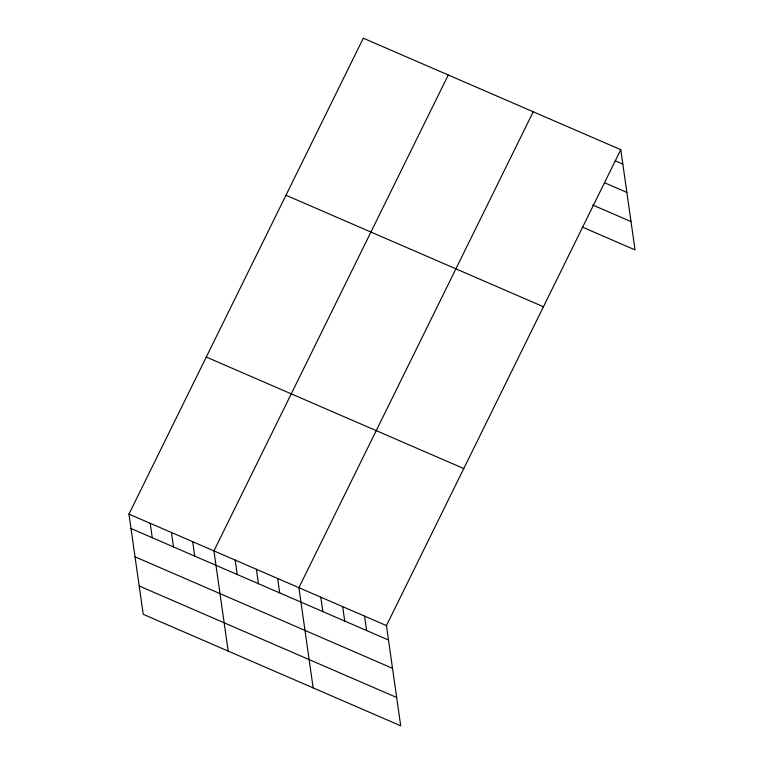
<?xml version="1.0" encoding="UTF-8"?>
<svg xmlns="http://www.w3.org/2000/svg" width="764" height="764" viewBox="0 0 764 764"><rect width="100%" height="100%" fill="white"/><g stroke="black" fill="none" stroke-linecap="round" stroke-linejoin="round"><path stroke-width="1.15" d="M620.779 149.696L386.441 625.592L400.699 725.8L143.221 614.304L128.954 514.096L363.301 38.2L620.779 149.696L635.046 249.904L582.512 227.156M448.267 74.996L213.93 550.892L228.188 651.1M533.234 111.792L298.896 587.688L313.154 687.886M615.173 160.793L622.832 164.117M604.973 182.949L626.862 192.423M592.711 205.01L631.016 221.589M285.965 195.25L543.443 306.746M206.29 357.055L463.767 468.552M128.954 514.096L386.441 625.592M131.007 528.516L388.494 640.012M135.037 556.822L392.515 668.319M139.191 585.998L396.669 697.494M364.552 616.118L366.605 630.539M342.664 606.635L344.717 621.056M320.784 597.161L322.828 611.582M277.657 578.482L279.7 592.902M256.408 569.285L258.461 583.706M235.169 560.088L237.222 574.509M192.681 541.695L194.734 556.106M171.442 532.489L173.495 546.909M150.202 523.292L152.256 537.713"/></g></svg>
